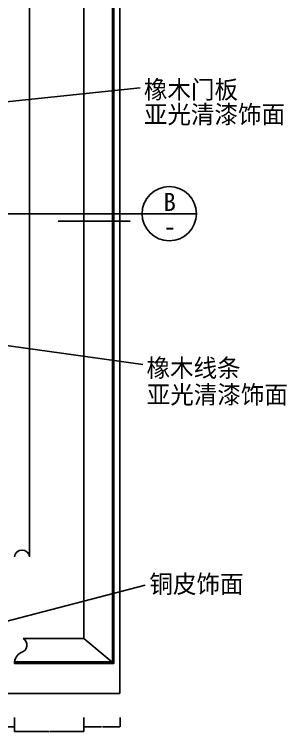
# Model space of a CAD drawing. Header units: metres. Extents: x -46 to 5315, y 535 to 7348.
# Drawn here: x 2123 to 3026, y 3595 to 5977 of the extents above; entities that cross this region are included whole.
import ezdxf

# ---------------------------------------------------------------- set-up
doc = ezdxf.new("R2010")
doc.units = ezdxf.units.M
for name, color, linetype in [('2', 2, 'Continuous'), ('3', 3, 'Continuous'), ('4', 4, 'Continuous'), ('DIM', 3, 'Continuous'), ('TEXT', 3, 'Continuous')]:
    doc.layers.add(name, color=color, linetype=linetype)
doc.dimstyles.get("Standard").update_dxf_attribs({"dimtxt": 2.5, "dimasz": 2.5, "dimexe": 1.25, "dimexo": 0.625, "dimtad": 1, "dimcen": 2.5, "dimazin": 3, "dimtfac": 1, "dimtmove": 0, "dimatfit": 3})

# ---------------------------------------------------------------- blocks, each defined once
blk = doc.blocks.new('*D17')
for p, q in [((2353.8, 3641.98), (2353.8, 3610.86)), ((2473.8, 3641.98), (2473.8, 3610.86)), ((2354.05, 3610.86), (2412.3, 3610.86)), ((2415.3, 3610.86), (2473.55, 3610.86))]:
    blk.add_line(p, q)
at = {"layer": 'Defpoints'}
for p in [(2353.8, 3641.98), (2473.8, 3641.98), (2353.8, 3610.86)]:
    blk.add_point(p, dxfattribs=at)
at = {"layer": 'DIM', "insert": (2413.8, 3610.86), "char_height": 1, "attachment_point": 5}
blk.add_mtext('120', dxfattribs=at)
blk = doc.blocks.new('*D21')
for p, q in [((1973.17, 3642.19), (1973.17, 3610.86)), ((2123.47, 3642.19), (2123.47, 3610.86)), ((2046.82, 3610.86), (1972.92, 3610.86)), ((2123.72, 3610.86), (2049.82, 3610.86))]:
    blk.add_line(p, q)
at = {"layer": 'Defpoints'}
for p in [(1973.17, 3642.19), (2123.47, 3642.19), (2123.47, 3610.86)]:
    blk.add_point(p, dxfattribs=at)
at = {"layer": 'DIM', "insert": (2048.32, 3610.86), "char_height": 1, "attachment_point": 5}
blk.add_mtext('150', dxfattribs=at)
blk = doc.blocks.new('*D22')
for p, q in [((2123.8, 3641.98), (2123.8, 3595.86)), ((2353.8, 3641.98), (2353.8, 3595.86)), ((2124.05, 3595.86), (2237.3, 3595.86)), ((2240.3, 3595.86), (2353.55, 3595.86))]:
    blk.add_line(p, q)
at = {"layer": 'Defpoints'}
for p in [(2123.8, 3641.98), (2353.8, 3641.98), (2123.8, 3595.86)]:
    blk.add_point(p, dxfattribs=at)
at = {"layer": 'DIM', "insert": (2238.8, 3595.86), "char_height": 1, "attachment_point": 5}
blk.add_mtext('230', dxfattribs=at)

msp = doc.modelspace()

# ---------------------------------------------------------------- linework, layer by layer
at = {"layer": '2'}
msp.add_line((573.07, 3721.88), (2473.47, 3721.88), dxfattribs=at)
at = {"layer": '3'}
msp.add_lwpolyline([(2124.07, 3826.52), (2448.47, 3826.52), (2448.47, 6446.58), (598.07, 6446.58), (598.07, 3826.52), (922.46, 3826.52)], dxfattribs=at)
at = {"layer": '4'}
for p, q in [((2473.47, 3721.88), (2473.47, 6471.58)), ((2453.47, 3821.4), (2353.47, 3904.74))]:
    msp.add_line(p, q, dxfattribs=at)
for points in [[(2453.47, 3821.4), (2453.47, 6451.58), (593.07, 6451.58), (593.07, 3821.4), (923.07, 3821.4)], [(2353.47, 3904.74), (2353.47, 6351.58), (693.07, 6351.58), (693.07, 3904.74), (894.12, 3904.74)], [(2152.41, 3904.74), (2353.47, 3904.74)], [(2123.47, 3821.4), (2453.47, 3821.4)]]:
    msp.add_lwpolyline(points, dxfattribs=at)
for points in [[(2173.47, 4175.3), (2173.47, 6171.58), (873.07, 6171.58), (873.07, 4175.3, -0.92), (923.07, 4175.3)], [(2152.41, 3904.74, -0.7), (2145.57, 3858.1, 0.28), (2123.78, 3821.4)]]:
    msp.add_lwpolyline(points, format="xyb", dxfattribs=at)
msp.add_arc((2148.47, 4173.13), 25.09, 4.97, 175.03, dxfattribs=at)
at = {"layer": 'DIM'}
for p, q in [((523.32, 5314.62), (2726.91, 5314.62)), ((2268.37, 5290.01), (2507.46, 5290.01))]:
    msp.add_line(p, q, dxfattribs=at)
msp.add_circle((2636.91, 5314.62), 90, dxfattribs=at)

# ---------------------------------------------------------------- texts
for s, p in [('B', (2618, 5323.7)), ('-', (2618.47, 5242.05))]:
    msp.add_text(s, height=60, dxfattribs=at).set_placement(p)
at = {"layer": 'TEXT'}
for s, p in [('橡木门板', (2552.89, 5696.67)), ('亚光清漆饰面', (2552.89, 5614.47)), ('橡木线条', (2561.58, 4772.56)), ('亚光清漆饰面', (2562.29, 4684.24)), ('铜皮饰面', (2571.1, 4055.34))]:
    msp.add_text(s, height=60, dxfattribs=at).set_placement(p)

# ---------------------------------------------------------------- dimensions: what is measured, and where the dimension line sits
at = {"layer": 'DIM'}
for base, p1, p2, text, picture, middle in [((2123.47, 3610.86), (2123.47, 3642.19), (1973.17, 3642.19), '150', '*D21', (2048.32, 3610.86)), ((2123.8, 3595.86), (2123.8, 3641.98), (2353.8, 3641.98), '230', '*D22', (2238.8, 3595.86)), ((2353.8, 3610.86), (2353.8, 3641.98), (2473.8, 3641.98), '120', '*D17', (2413.8, 3610.86))]:
    dim = msp.add_linear_dim(base=base, p1=p1, p2=p2, text=text, dimstyle='Standard', dxfattribs=at)
    dim.commit()
    dim.dimension.update_dxf_attribs({"geometry": picture, "text_midpoint": middle})

# ---------------------------------------------------------------- leaders
for points in [[(1825.88, 5898.75), (2138.22, 6872.07)], [(1813.51, 5656.06), (2540.25, 5732.3)], [(1936.84, 4899.5), (2548.8, 4813.83)], [(1843.29, 3894.76), (2556.6, 4081.69)]]:
    msp.add_leader(points, dimstyle='Standard', dxfattribs=at)

doc.saveas('drawing.dxf')
